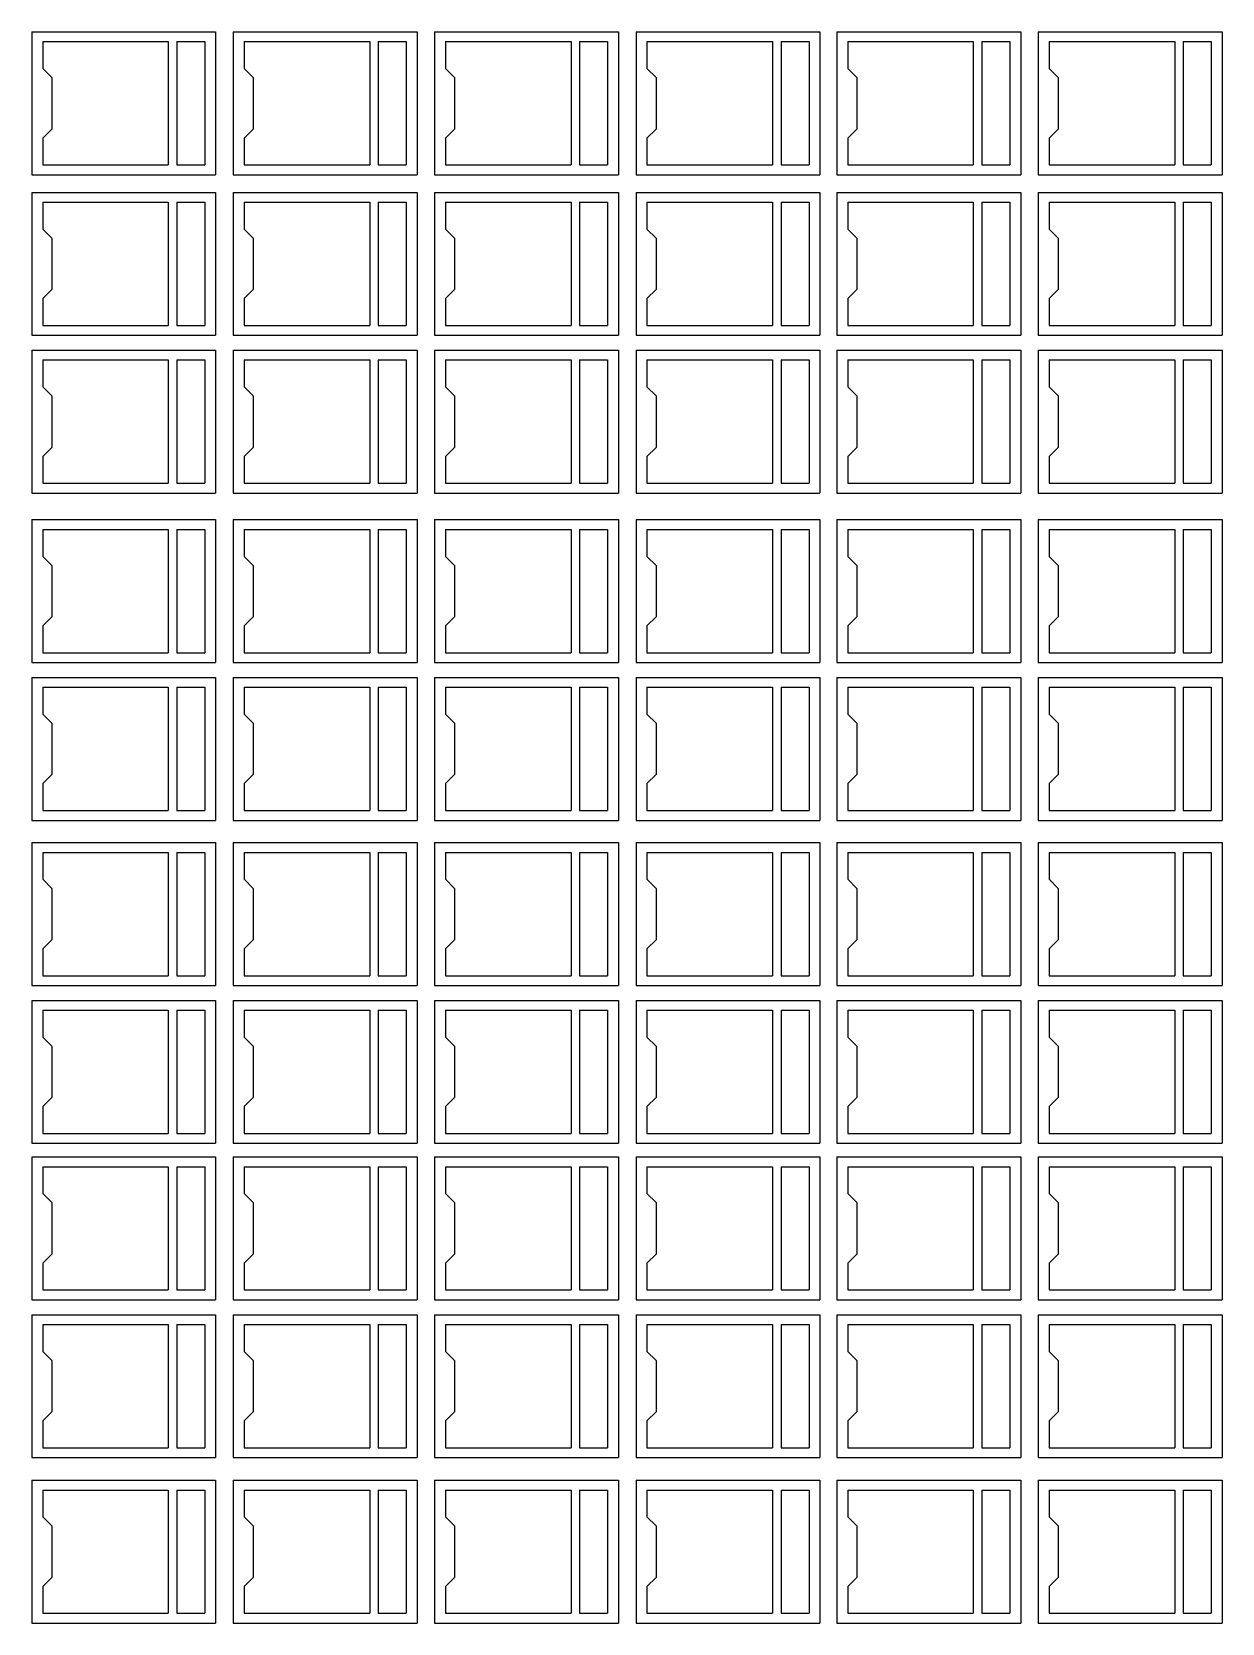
# Model space of a CAD drawing. Header units: millimetres. Extents: x -102 to 95, y -131 to 143.
# Drawn here: x -101.6 to -4.3, y 12.9 to 143 of the extents above; entities that cross this region are included whole.
import ezdxf

# ---------------------------------------------------------------- set-up
doc = ezdxf.new("R2010")
doc.units = ezdxf.units.MM
doc.layers.add('粗实线层', color=7, linetype='Continuous', lineweight=35)

msp = doc.modelspace()

# ---------------------------------------------------------------- linework, layer by layer
at = {"layer": '粗实线层', "lineweight": -2}
for p, q in [((-101.6, 142.97), (-86.57, 142.97)), ((-101.6, 142.97), (-101.6, 131.29)), ((-100.71, 142.17), (-90.45, 142.17)), ((-100.71, 142.17), (-100.71, 139.97)), ((-90.45, 142.17), (-90.45, 132.09)), ((-89.75, 142.17), (-89.75, 132.09)), ((-89.75, 142.17), (-87.46, 142.17)), ((-87.46, 142.17), (-87.46, 132.09)), ((-86.57, 142.97), (-86.57, 131.29)), ((-85.13, 142.97), (-70.1, 142.97)), ((-85.13, 142.97), (-85.13, 131.29)), ((-84.24, 142.17), (-73.98, 142.17)), ((-84.24, 142.17), (-84.24, 139.97)), ((-73.98, 142.17), (-73.98, 132.09)), ((-73.28, 142.17), (-73.28, 132.09)), ((-73.28, 142.17), (-70.99, 142.17)), ((-70.99, 142.17), (-70.99, 132.09)), ((-70.1, 142.97), (-70.1, 131.29)), ((-68.67, 142.97), (-53.64, 142.97)), ((-68.67, 142.97), (-68.67, 131.29)), ((-67.78, 142.17), (-57.52, 142.17)), ((-67.78, 142.17), (-67.78, 139.97)), ((-57.52, 142.17), (-57.52, 132.09)), ((-56.82, 142.17), (-56.82, 132.09)), ((-56.82, 142.17), (-54.53, 142.17)), ((-54.53, 142.17), (-54.53, 132.09)), ((-53.64, 142.97), (-53.64, 131.29)), ((-52.2, 142.97), (-37.17, 142.97)), ((-52.2, 142.97), (-52.2, 131.29)), ((-51.31, 142.17), (-41.05, 142.17)), ((-51.31, 142.17), (-51.31, 139.97)), ((-41.05, 142.17), (-41.05, 132.09)), ((-40.35, 142.17), (-40.35, 132.09)), ((-40.35, 142.17), (-38.06, 142.17)), ((-38.06, 142.17), (-38.06, 132.09)), ((-37.17, 142.97), (-37.17, 131.29)), ((-35.79, 142.97), (-20.76, 142.97)), ((-35.79, 142.97), (-35.79, 131.29)), ((-34.9, 142.17), (-24.64, 142.17)), ((-34.9, 142.17), (-34.9, 139.97)), ((-24.64, 142.17), (-24.64, 132.09)), ((-23.94, 142.17), (-23.94, 132.09)), ((-23.94, 142.17), (-21.65, 142.17)), ((-21.65, 142.17), (-21.65, 132.09)), ((-20.76, 142.97), (-20.76, 131.29)), ((-19.32, 142.97), (-4.29, 142.97)), ((-19.32, 142.97), (-19.32, 131.29)), ((-18.43, 142.17), (-8.17, 142.17)), ((-18.43, 142.17), (-18.43, 139.97)), ((-8.17, 142.17), (-8.17, 132.09)), ((-7.47, 142.17), (-7.47, 132.09)), ((-7.47, 142.17), (-5.18, 142.17)), ((-5.18, 142.17), (-5.18, 132.09)), ((-4.29, 142.97), (-4.29, 131.29)), ((-99.97, 139.23), (-100.71, 139.97)), ((-99.97, 139.23), (-99.97, 135.03)), ((-83.5, 139.23), (-84.24, 139.97)), ((-83.5, 139.23), (-83.5, 135.03)), ((-67.04, 139.23), (-67.78, 139.97)), ((-67.04, 139.23), (-67.04, 135.03)), ((-50.57, 139.23), (-51.31, 139.97)), ((-50.57, 139.23), (-50.57, 135.03)), ((-34.16, 139.23), (-34.9, 139.97)), ((-34.16, 139.23), (-34.16, 135.03)), ((-17.69, 139.23), (-18.43, 139.97)), ((-17.69, 139.23), (-17.69, 135.03)), ((-99.97, 135.03), (-100.71, 134.29)), ((-100.71, 134.29), (-100.71, 132.09)), ((-83.5, 135.03), (-84.24, 134.29)), ((-84.24, 134.29), (-84.24, 132.09)), ((-67.04, 135.03), (-67.78, 134.29)), ((-67.78, 134.29), (-67.78, 132.09)), ((-50.57, 135.03), (-51.31, 134.29)), ((-51.31, 134.29), (-51.31, 132.09)), ((-34.16, 135.03), (-34.9, 134.29)), ((-34.9, 134.29), (-34.9, 132.09)), ((-17.69, 135.03), (-18.43, 134.29)), ((-18.43, 134.29), (-18.43, 132.09)), ((-100.71, 132.09), (-90.45, 132.09)), ((-89.75, 132.09), (-87.46, 132.09)), ((-84.24, 132.09), (-73.98, 132.09)), ((-73.28, 132.09), (-70.99, 132.09)), ((-67.78, 132.09), (-57.52, 132.09)), ((-56.82, 132.09), (-54.53, 132.09)), ((-51.31, 132.09), (-41.05, 132.09)), ((-40.35, 132.09), (-38.06, 132.09)), ((-34.9, 132.09), (-24.64, 132.09)), ((-23.94, 132.09), (-21.65, 132.09)), ((-18.43, 132.09), (-8.17, 132.09)), ((-7.47, 132.09), (-5.18, 132.09)), ((-101.6, 131.29), (-86.57, 131.29)), ((-85.13, 131.29), (-70.1, 131.29)), ((-68.67, 131.29), (-53.64, 131.29)), ((-52.2, 131.29), (-37.17, 131.29)), ((-35.79, 131.29), (-20.76, 131.29)), ((-19.32, 131.29), (-4.29, 131.29)), ((-101.6, 129.85), (-86.57, 129.85)), ((-101.6, 129.85), (-101.6, 118.17)), ((-100.71, 129.05), (-90.45, 129.05)), ((-100.71, 129.05), (-100.71, 126.85)), ((-90.45, 129.05), (-90.45, 118.97)), ((-89.75, 129.05), (-89.75, 118.97)), ((-89.75, 129.05), (-87.46, 129.05)), ((-87.46, 129.05), (-87.46, 118.97)), ((-86.57, 129.85), (-86.57, 118.17)), ((-85.13, 129.85), (-70.1, 129.85)), ((-85.13, 129.85), (-85.13, 118.17)), ((-84.24, 129.05), (-73.98, 129.05)), ((-84.24, 129.05), (-84.24, 126.85)), ((-73.98, 129.05), (-73.98, 118.97)), ((-73.28, 129.05), (-73.28, 118.97)), ((-73.28, 129.05), (-70.99, 129.05)), ((-70.99, 129.05), (-70.99, 118.97)), ((-70.1, 129.85), (-70.1, 118.17)), ((-68.67, 129.85), (-53.64, 129.85)), ((-68.67, 129.85), (-68.67, 118.17)), ((-67.78, 129.05), (-57.52, 129.05)), ((-67.78, 129.05), (-67.78, 126.85)), ((-57.52, 129.05), (-57.52, 118.97)), ((-56.82, 129.05), (-56.82, 118.97)), ((-56.82, 129.05), (-54.53, 129.05)), ((-54.53, 129.05), (-54.53, 118.97)), ((-53.64, 129.85), (-53.64, 118.17)), ((-52.2, 129.85), (-37.17, 129.85)), ((-52.2, 129.85), (-52.2, 118.17)), ((-51.31, 129.05), (-41.05, 129.05)), ((-51.31, 129.05), (-51.31, 126.85)), ((-41.05, 129.05), (-41.05, 118.97)), ((-40.35, 129.05), (-40.35, 118.97)), ((-40.35, 129.05), (-38.06, 129.05)), ((-38.06, 129.05), (-38.06, 118.97)), ((-37.17, 129.85), (-37.17, 118.17)), ((-35.79, 129.85), (-20.76, 129.85)), ((-35.79, 129.85), (-35.79, 118.17)), ((-34.9, 129.05), (-24.64, 129.05)), ((-34.9, 129.05), (-34.9, 126.85)), ((-24.64, 129.05), (-24.64, 118.97)), ((-23.94, 129.05), (-23.94, 118.97)), ((-23.94, 129.05), (-21.65, 129.05)), ((-21.65, 129.05), (-21.65, 118.97)), ((-20.76, 129.85), (-20.76, 118.17)), ((-19.32, 129.85), (-4.29, 129.85)), ((-19.32, 129.85), (-19.32, 118.17)), ((-18.43, 129.05), (-8.17, 129.05)), ((-18.43, 129.05), (-18.43, 126.85)), ((-8.17, 129.05), (-8.17, 118.97)), ((-7.47, 129.05), (-7.47, 118.97)), ((-7.47, 129.05), (-5.18, 129.05)), ((-5.18, 129.05), (-5.18, 118.97)), ((-4.29, 129.85), (-4.29, 118.17)), ((-99.97, 126.11), (-100.71, 126.85)), ((-83.5, 126.11), (-84.24, 126.85)), ((-67.04, 126.11), (-67.78, 126.85)), ((-50.57, 126.11), (-51.31, 126.85)), ((-34.16, 126.11), (-34.9, 126.85)), ((-17.69, 126.11), (-18.43, 126.85)), ((-99.97, 126.11), (-99.97, 121.91)), ((-83.5, 126.11), (-83.5, 121.91)), ((-67.04, 126.11), (-67.04, 121.91)), ((-50.57, 126.11), (-50.57, 121.91)), ((-34.16, 126.11), (-34.16, 121.91)), ((-17.69, 126.11), (-17.69, 121.91)), ((-99.97, 121.91), (-100.71, 121.17)), ((-100.71, 121.17), (-100.71, 118.97)), ((-83.5, 121.91), (-84.24, 121.17)), ((-84.24, 121.17), (-84.24, 118.97)), ((-67.04, 121.91), (-67.78, 121.17)), ((-67.78, 121.17), (-67.78, 118.97)), ((-50.57, 121.91), (-51.31, 121.17)), ((-51.31, 121.17), (-51.31, 118.97)), ((-34.16, 121.91), (-34.9, 121.17)), ((-34.9, 121.17), (-34.9, 118.97)), ((-17.69, 121.91), (-18.43, 121.17)), ((-18.43, 121.17), (-18.43, 118.97)), ((-100.71, 118.97), (-90.45, 118.97)), ((-89.75, 118.97), (-87.46, 118.97)), ((-84.24, 118.97), (-73.98, 118.97)), ((-73.28, 118.97), (-70.99, 118.97)), ((-67.78, 118.97), (-57.52, 118.97)), ((-56.82, 118.97), (-54.53, 118.97)), ((-51.31, 118.97), (-41.05, 118.97)), ((-40.35, 118.97), (-38.06, 118.97)), ((-34.9, 118.97), (-24.64, 118.97)), ((-23.94, 118.97), (-21.65, 118.97)), ((-18.43, 118.97), (-8.17, 118.97)), ((-7.47, 118.97), (-5.18, 118.97)), ((-101.6, 118.17), (-86.57, 118.17)), ((-85.13, 118.17), (-70.1, 118.17)), ((-68.67, 118.17), (-53.64, 118.17)), ((-52.2, 118.17), (-37.17, 118.17)), ((-35.79, 118.17), (-20.76, 118.17)), ((-19.32, 118.17), (-4.29, 118.17)), ((-101.6, 116.95), (-86.57, 116.95)), ((-101.6, 116.95), (-101.6, 105.27)), ((-100.71, 116.15), (-90.45, 116.15)), ((-100.71, 116.15), (-100.71, 113.95)), ((-90.45, 116.15), (-90.45, 106.07)), ((-89.75, 116.15), (-89.75, 106.07)), ((-89.75, 116.15), (-87.46, 116.15)), ((-87.46, 116.15), (-87.46, 106.07)), ((-86.57, 116.95), (-86.57, 105.27)), ((-85.13, 116.95), (-70.1, 116.95)), ((-85.13, 116.95), (-85.13, 105.27)), ((-84.24, 116.15), (-73.98, 116.15)), ((-84.24, 116.15), (-84.24, 113.95)), ((-73.98, 116.15), (-73.98, 106.07)), ((-73.28, 116.15), (-73.28, 106.07)), ((-73.28, 116.15), (-70.99, 116.15)), ((-70.99, 116.15), (-70.99, 106.07)), ((-70.1, 116.95), (-70.1, 105.27)), ((-68.67, 116.95), (-53.64, 116.95)), ((-68.67, 116.95), (-68.67, 105.27)), ((-67.78, 116.15), (-57.52, 116.15)), ((-67.78, 116.15), (-67.78, 113.95)), ((-57.52, 116.15), (-57.52, 106.07)), ((-56.82, 116.15), (-56.82, 106.07)), ((-56.82, 116.15), (-54.53, 116.15)), ((-54.53, 116.15), (-54.53, 106.07)), ((-53.64, 116.95), (-53.64, 105.27)), ((-52.2, 116.95), (-37.17, 116.95)), ((-52.2, 116.95), (-52.2, 105.27)), ((-51.31, 116.15), (-41.05, 116.15)), ((-51.31, 116.15), (-51.31, 113.95)), ((-41.05, 116.15), (-41.05, 106.07)), ((-40.35, 116.15), (-40.35, 106.07)), ((-40.35, 116.15), (-38.06, 116.15)), ((-38.06, 116.15), (-38.06, 106.07)), ((-37.17, 116.95), (-37.17, 105.27)), ((-35.79, 116.95), (-20.76, 116.95)), ((-35.79, 116.95), (-35.79, 105.27)), ((-34.9, 116.15), (-24.64, 116.15)), ((-34.9, 116.15), (-34.9, 113.95)), ((-24.64, 116.15), (-24.64, 106.07)), ((-23.94, 116.15), (-23.94, 106.07)), ((-23.94, 116.15), (-21.65, 116.15)), ((-21.65, 116.15), (-21.65, 106.07)), ((-20.76, 116.95), (-20.76, 105.27)), ((-19.32, 116.95), (-4.29, 116.95)), ((-19.32, 116.95), (-19.32, 105.27)), ((-18.43, 116.15), (-8.17, 116.15)), ((-18.43, 116.15), (-18.43, 113.95)), ((-8.17, 116.15), (-8.17, 106.07)), ((-7.47, 116.15), (-7.47, 106.07)), ((-7.47, 116.15), (-5.18, 116.15)), ((-5.18, 116.15), (-5.18, 106.07)), ((-4.29, 116.95), (-4.29, 105.27)), ((-99.97, 113.21), (-100.71, 113.95)), ((-99.97, 113.21), (-99.97, 109.01)), ((-83.5, 113.21), (-84.24, 113.95)), ((-83.5, 113.21), (-83.5, 109.01)), ((-67.04, 113.21), (-67.78, 113.95)), ((-67.04, 113.21), (-67.04, 109.01)), ((-50.57, 113.21), (-51.31, 113.95)), ((-50.57, 113.21), (-50.57, 109.01)), ((-34.16, 113.21), (-34.9, 113.95)), ((-34.16, 113.21), (-34.16, 109.01)), ((-17.69, 113.21), (-18.43, 113.95)), ((-17.69, 113.21), (-17.69, 109.01)), ((-99.97, 109.01), (-100.71, 108.27)), ((-100.71, 108.27), (-100.71, 106.07)), ((-83.5, 109.01), (-84.24, 108.27)), ((-84.24, 108.27), (-84.24, 106.07)), ((-67.04, 109.01), (-67.78, 108.27)), ((-67.78, 108.27), (-67.78, 106.07)), ((-50.57, 109.01), (-51.31, 108.27)), ((-51.31, 108.27), (-51.31, 106.07)), ((-34.16, 109.01), (-34.9, 108.27)), ((-34.9, 108.27), (-34.9, 106.07)), ((-17.69, 109.01), (-18.43, 108.27)), ((-18.43, 108.27), (-18.43, 106.07)), ((-100.71, 106.07), (-90.45, 106.07)), ((-89.75, 106.07), (-87.46, 106.07)), ((-84.24, 106.07), (-73.98, 106.07)), ((-73.28, 106.07), (-70.99, 106.07)), ((-67.78, 106.07), (-57.52, 106.07)), ((-56.82, 106.07), (-54.53, 106.07)), ((-51.31, 106.07), (-41.05, 106.07)), ((-40.35, 106.07), (-38.06, 106.07)), ((-34.9, 106.07), (-24.64, 106.07)), ((-23.94, 106.07), (-21.65, 106.07)), ((-18.43, 106.07), (-8.17, 106.07)), ((-7.47, 106.07), (-5.18, 106.07)), ((-101.6, 105.27), (-86.57, 105.27)), ((-85.13, 105.27), (-70.1, 105.27)), ((-68.67, 105.27), (-53.64, 105.27)), ((-52.2, 105.27), (-37.17, 105.27)), ((-35.79, 105.27), (-20.76, 105.27)), ((-19.32, 105.27), (-4.29, 105.27)), ((-101.6, 103.1), (-86.57, 103.1)), ((-101.6, 103.1), (-101.6, 91.42)), ((-86.57, 103.1), (-86.57, 91.42)), ((-85.13, 103.1), (-70.1, 103.1)), ((-85.13, 103.1), (-85.13, 91.42)), ((-70.1, 103.1), (-70.1, 91.42)), ((-68.67, 103.1), (-53.64, 103.1)), ((-68.67, 103.1), (-68.67, 91.42)), ((-53.64, 103.1), (-53.64, 91.42)), ((-52.2, 103.1), (-37.17, 103.1)), ((-52.2, 103.1), (-52.2, 91.42)), ((-37.17, 103.1), (-37.17, 91.42)), ((-35.79, 103.1), (-20.76, 103.1)), ((-35.79, 103.1), (-35.79, 91.42)), ((-20.76, 103.1), (-20.76, 91.42)), ((-19.32, 103.1), (-4.29, 103.1)), ((-19.32, 103.1), (-19.32, 91.42)), ((-4.29, 103.1), (-4.29, 91.42)), ((-100.71, 102.3), (-90.45, 102.3)), ((-100.71, 102.3), (-100.71, 100.1)), ((-90.45, 102.3), (-90.45, 92.22)), ((-89.75, 102.3), (-89.75, 92.22)), ((-89.75, 102.3), (-87.46, 102.3)), ((-87.46, 102.3), (-87.46, 92.22)), ((-84.24, 102.3), (-73.98, 102.3)), ((-84.24, 102.3), (-84.24, 100.1)), ((-73.98, 102.3), (-73.98, 92.22)), ((-73.28, 102.3), (-73.28, 92.22)), ((-73.28, 102.3), (-70.99, 102.3)), ((-70.99, 102.3), (-70.99, 92.22)), ((-67.78, 102.3), (-57.52, 102.3)), ((-67.78, 102.3), (-67.78, 100.1)), ((-57.52, 102.3), (-57.52, 92.22)), ((-56.82, 102.3), (-56.82, 92.22)), ((-56.82, 102.3), (-54.53, 102.3)), ((-54.53, 102.3), (-54.53, 92.22)), ((-51.31, 102.3), (-41.05, 102.3)), ((-51.31, 102.3), (-51.31, 100.1)), ((-41.05, 102.3), (-41.05, 92.22)), ((-40.35, 102.3), (-40.35, 92.22)), ((-40.35, 102.3), (-38.06, 102.3)), ((-38.06, 102.3), (-38.06, 92.22)), ((-34.9, 102.3), (-24.64, 102.3)), ((-34.9, 102.3), (-34.9, 100.1)), ((-24.64, 102.3), (-24.64, 92.22)), ((-23.94, 102.3), (-23.94, 92.22)), ((-23.94, 102.3), (-21.65, 102.3)), ((-21.65, 102.3), (-21.65, 92.22)), ((-18.43, 102.3), (-8.17, 102.3)), ((-18.43, 102.3), (-18.43, 100.1)), ((-8.17, 102.3), (-8.17, 92.22)), ((-7.47, 102.3), (-7.47, 92.22)), ((-7.47, 102.3), (-5.18, 102.3)), ((-5.18, 102.3), (-5.18, 92.22)), ((-99.97, 99.36), (-100.71, 100.1)), ((-99.97, 99.36), (-99.97, 95.16)), ((-83.5, 99.36), (-84.24, 100.1)), ((-83.5, 99.36), (-83.5, 95.16)), ((-67.04, 99.36), (-67.78, 100.1)), ((-67.04, 99.36), (-67.04, 95.16)), ((-50.57, 99.36), (-51.31, 100.1)), ((-50.57, 99.36), (-50.57, 95.16)), ((-34.16, 99.36), (-34.9, 100.1)), ((-34.16, 99.36), (-34.16, 95.16)), ((-17.69, 99.36), (-18.43, 100.1)), ((-17.69, 99.36), (-17.69, 95.16)), ((-99.97, 95.16), (-100.71, 94.42)), ((-83.5, 95.16), (-84.24, 94.42)), ((-67.04, 95.16), (-67.78, 94.42)), ((-50.57, 95.16), (-51.31, 94.42)), ((-34.16, 95.16), (-34.9, 94.42)), ((-17.69, 95.16), (-18.43, 94.42)), ((-100.71, 94.42), (-100.71, 92.22)), ((-84.24, 94.42), (-84.24, 92.22)), ((-67.78, 94.42), (-67.78, 92.22)), ((-51.31, 94.42), (-51.31, 92.22)), ((-34.9, 94.42), (-34.9, 92.22)), ((-18.43, 94.42), (-18.43, 92.22)), ((-101.6, 91.42), (-86.57, 91.42)), ((-100.71, 92.22), (-90.45, 92.22)), ((-89.75, 92.22), (-87.46, 92.22)), ((-85.13, 91.42), (-70.1, 91.42)), ((-84.24, 92.22), (-73.98, 92.22)), ((-73.28, 92.22), (-70.99, 92.22)), ((-68.67, 91.42), (-53.64, 91.42)), ((-67.78, 92.22), (-57.52, 92.22)), ((-56.82, 92.22), (-54.53, 92.22)), ((-52.2, 91.42), (-37.17, 91.42)), ((-51.31, 92.22), (-41.05, 92.22)), ((-40.35, 92.22), (-38.06, 92.22)), ((-35.79, 91.42), (-20.76, 91.42)), ((-34.9, 92.22), (-24.64, 92.22)), ((-23.94, 92.22), (-21.65, 92.22)), ((-19.32, 91.42), (-4.29, 91.42)), ((-18.43, 92.22), (-8.17, 92.22)), ((-7.47, 92.22), (-5.18, 92.22)), ((-101.6, 90.2), (-86.57, 90.2)), ((-101.6, 90.2), (-101.6, 78.52)), ((-86.57, 90.2), (-86.57, 78.52)), ((-85.13, 90.2), (-70.1, 90.2)), ((-85.13, 90.2), (-85.13, 78.52)), ((-70.1, 90.2), (-70.1, 78.52)), ((-68.67, 90.2), (-53.64, 90.2)), ((-68.67, 90.2), (-68.67, 78.52)), ((-53.64, 90.2), (-53.64, 78.52)), ((-52.2, 90.2), (-37.17, 90.2)), ((-52.2, 90.2), (-52.2, 78.52)), ((-37.17, 90.2), (-37.17, 78.52)), ((-35.79, 90.2), (-20.76, 90.2)), ((-35.79, 90.2), (-35.79, 78.52)), ((-20.76, 90.2), (-20.76, 78.52)), ((-19.32, 90.2), (-4.29, 90.2)), ((-19.32, 90.2), (-19.32, 78.52)), ((-4.29, 90.2), (-4.29, 78.52)), ((-100.71, 89.4), (-90.45, 89.4)), ((-100.71, 89.4), (-100.71, 87.2)), ((-90.45, 89.4), (-90.45, 79.32)), ((-89.75, 89.4), (-89.75, 79.32)), ((-89.75, 89.4), (-87.46, 89.4)), ((-87.46, 89.4), (-87.46, 79.32)), ((-84.24, 89.4), (-73.98, 89.4)), ((-84.24, 89.4), (-84.24, 87.2)), ((-73.98, 89.4), (-73.98, 79.32)), ((-73.28, 89.4), (-73.28, 79.32)), ((-73.28, 89.4), (-70.99, 89.4)), ((-70.99, 89.4), (-70.99, 79.32)), ((-67.78, 89.4), (-57.52, 89.4)), ((-67.78, 89.4), (-67.78, 87.2)), ((-57.52, 89.4), (-57.52, 79.32)), ((-56.82, 89.4), (-56.82, 79.32)), ((-56.82, 89.4), (-54.53, 89.4)), ((-54.53, 89.4), (-54.53, 79.32)), ((-51.31, 89.4), (-41.05, 89.4)), ((-51.31, 89.4), (-51.31, 87.2)), ((-41.05, 89.4), (-41.05, 79.32)), ((-40.35, 89.4), (-40.35, 79.32)), ((-40.35, 89.4), (-38.06, 89.4)), ((-38.06, 89.4), (-38.06, 79.32)), ((-34.9, 89.4), (-24.64, 89.4)), ((-34.9, 89.4), (-34.9, 87.2)), ((-24.64, 89.4), (-24.64, 79.32)), ((-23.94, 89.4), (-23.94, 79.32)), ((-23.94, 89.4), (-21.65, 89.4)), ((-21.65, 89.4), (-21.65, 79.32)), ((-18.43, 89.4), (-8.17, 89.4)), ((-18.43, 89.4), (-18.43, 87.2)), ((-8.17, 89.4), (-8.17, 79.32)), ((-7.47, 89.4), (-7.47, 79.32)), ((-7.47, 89.4), (-5.18, 89.4)), ((-5.18, 89.4), (-5.18, 79.32)), ((-99.97, 86.46), (-100.71, 87.2)), ((-83.5, 86.46), (-84.24, 87.2)), ((-67.04, 86.46), (-67.78, 87.2)), ((-50.57, 86.46), (-51.31, 87.2)), ((-34.16, 86.46), (-34.9, 87.2)), ((-17.69, 86.46), (-18.43, 87.2)), ((-99.97, 86.46), (-99.97, 82.26)), ((-83.5, 86.46), (-83.5, 82.26)), ((-67.04, 86.46), (-67.04, 82.26)), ((-50.57, 86.46), (-50.57, 82.26)), ((-34.16, 86.46), (-34.16, 82.26)), ((-17.69, 86.46), (-17.69, 82.26)), ((-99.97, 82.26), (-100.71, 81.52)), ((-83.5, 82.26), (-84.24, 81.52)), ((-67.04, 82.26), (-67.78, 81.52)), ((-50.57, 82.26), (-51.31, 81.52)), ((-34.16, 82.26), (-34.9, 81.52)), ((-17.69, 82.26), (-18.43, 81.52)), ((-100.71, 81.52), (-100.71, 79.32)), ((-84.24, 81.52), (-84.24, 79.32)), ((-67.78, 81.52), (-67.78, 79.32)), ((-51.31, 81.52), (-51.31, 79.32)), ((-34.9, 81.52), (-34.9, 79.32)), ((-18.43, 81.52), (-18.43, 79.32)), ((-101.6, 78.52), (-86.57, 78.52)), ((-100.71, 79.32), (-90.45, 79.32)), ((-89.75, 79.32), (-87.46, 79.32)), ((-85.13, 78.52), (-70.1, 78.52)), ((-84.24, 79.32), (-73.98, 79.32)), ((-73.28, 79.32), (-70.99, 79.32)), ((-68.67, 78.52), (-53.64, 78.52)), ((-67.78, 79.32), (-57.52, 79.32)), ((-56.82, 79.32), (-54.53, 79.32)), ((-52.2, 78.52), (-37.17, 78.52)), ((-51.31, 79.32), (-41.05, 79.32)), ((-40.35, 79.32), (-38.06, 79.32)), ((-35.79, 78.52), (-20.76, 78.52)), ((-34.9, 79.32), (-24.64, 79.32)), ((-23.94, 79.32), (-21.65, 79.32)), ((-19.32, 78.52), (-4.29, 78.52)), ((-18.43, 79.32), (-8.17, 79.32)), ((-7.47, 79.32), (-5.18, 79.32)), ((-101.6, 76.7), (-86.57, 76.7)), ((-101.6, 76.7), (-101.6, 65.02)), ((-100.71, 75.9), (-90.45, 75.9)), ((-100.71, 75.9), (-100.71, 73.7)), ((-90.45, 75.9), (-90.45, 65.82)), ((-89.75, 75.9), (-89.75, 65.82)), ((-89.75, 75.9), (-87.46, 75.9)), ((-87.46, 75.9), (-87.46, 65.82)), ((-86.57, 76.7), (-86.57, 65.02)), ((-85.13, 76.7), (-70.1, 76.7)), ((-85.13, 76.7), (-85.13, 65.02)), ((-84.24, 75.9), (-73.98, 75.9)), ((-84.24, 75.9), (-84.24, 73.7)), ((-73.98, 75.9), (-73.98, 65.82)), ((-73.28, 75.9), (-73.28, 65.82)), ((-73.28, 75.9), (-70.99, 75.9)), ((-70.99, 75.9), (-70.99, 65.82)), ((-70.1, 76.7), (-70.1, 65.02)), ((-68.67, 76.7), (-53.64, 76.7)), ((-68.67, 76.7), (-68.67, 65.02)), ((-67.78, 75.9), (-57.52, 75.9)), ((-67.78, 75.9), (-67.78, 73.7)), ((-57.52, 75.9), (-57.52, 65.82)), ((-56.82, 75.9), (-56.82, 65.82)), ((-56.82, 75.9), (-54.53, 75.9)), ((-54.53, 75.9), (-54.53, 65.82)), ((-53.64, 76.7), (-53.64, 65.02)), ((-52.2, 76.7), (-37.17, 76.7)), ((-52.2, 76.7), (-52.2, 65.02)), ((-51.31, 75.9), (-41.05, 75.9)), ((-51.31, 75.9), (-51.31, 73.7)), ((-41.05, 75.9), (-41.05, 65.82)), ((-40.35, 75.9), (-40.35, 65.82)), ((-40.35, 75.9), (-38.06, 75.9)), ((-38.06, 75.9), (-38.06, 65.82)), ((-37.17, 76.7), (-37.17, 65.02)), ((-35.79, 76.7), (-20.76, 76.7)), ((-35.79, 76.7), (-35.79, 65.02)), ((-34.9, 75.9), (-24.64, 75.9)), ((-34.9, 75.9), (-34.9, 73.7)), ((-24.64, 75.9), (-24.64, 65.82)), ((-23.94, 75.9), (-23.94, 65.82)), ((-23.94, 75.9), (-21.65, 75.9)), ((-21.65, 75.9), (-21.65, 65.82)), ((-20.76, 76.7), (-20.76, 65.02)), ((-19.32, 76.7), (-4.29, 76.7)), ((-19.32, 76.7), (-19.32, 65.02)), ((-18.43, 75.9), (-8.17, 75.9)), ((-18.43, 75.9), (-18.43, 73.7)), ((-8.17, 75.9), (-8.17, 65.82)), ((-7.47, 75.9), (-7.47, 65.82)), ((-7.47, 75.9), (-5.18, 75.9)), ((-5.18, 75.9), (-5.18, 65.82)), ((-4.29, 76.7), (-4.29, 65.02)), ((-99.97, 72.96), (-100.71, 73.7)), ((-99.97, 72.96), (-99.97, 68.76)), ((-83.5, 72.96), (-84.24, 73.7)), ((-83.5, 72.96), (-83.5, 68.76)), ((-67.04, 72.96), (-67.78, 73.7)), ((-67.04, 72.96), (-67.04, 68.76)), ((-50.57, 72.96), (-51.31, 73.7)), ((-50.57, 72.96), (-50.57, 68.76)), ((-34.16, 72.96), (-34.9, 73.7)), ((-34.16, 72.96), (-34.16, 68.76)), ((-17.69, 72.96), (-18.43, 73.7)), ((-17.69, 72.96), (-17.69, 68.76)), ((-99.97, 68.76), (-100.71, 68.02)), ((-100.71, 68.02), (-100.71, 65.82)), ((-83.5, 68.76), (-84.24, 68.02)), ((-84.24, 68.02), (-84.24, 65.82)), ((-67.04, 68.76), (-67.78, 68.02)), ((-67.78, 68.02), (-67.78, 65.82)), ((-50.57, 68.76), (-51.31, 68.02)), ((-51.31, 68.02), (-51.31, 65.82)), ((-34.16, 68.76), (-34.9, 68.02)), ((-34.9, 68.02), (-34.9, 65.82)), ((-17.69, 68.76), (-18.43, 68.02)), ((-18.43, 68.02), (-18.43, 65.82)), ((-100.71, 65.82), (-90.45, 65.82)), ((-89.75, 65.82), (-87.46, 65.82)), ((-84.24, 65.82), (-73.98, 65.82)), ((-73.28, 65.82), (-70.99, 65.82)), ((-67.78, 65.82), (-57.52, 65.82)), ((-56.82, 65.82), (-54.53, 65.82)), ((-51.31, 65.82), (-41.05, 65.82)), ((-40.35, 65.82), (-38.06, 65.82)), ((-34.9, 65.82), (-24.64, 65.82)), ((-23.94, 65.82), (-21.65, 65.82)), ((-18.43, 65.82), (-8.17, 65.82)), ((-7.47, 65.82), (-5.18, 65.82)), ((-101.6, 65.02), (-86.57, 65.02)), ((-101.6, 63.8), (-86.57, 63.8)), ((-101.6, 63.8), (-101.6, 52.12)), ((-86.57, 63.8), (-86.57, 52.12)), ((-85.13, 65.02), (-70.1, 65.02)), ((-85.13, 63.8), (-70.1, 63.8)), ((-85.13, 63.8), (-85.13, 52.12)), ((-70.1, 63.8), (-70.1, 52.12)), ((-68.67, 65.02), (-53.64, 65.02)), ((-68.67, 63.8), (-53.64, 63.8)), ((-68.67, 63.8), (-68.67, 52.12)), ((-53.64, 63.8), (-53.64, 52.12)), ((-52.2, 65.02), (-37.17, 65.02)), ((-52.2, 63.8), (-37.17, 63.8)), ((-52.2, 63.8), (-52.2, 52.12)), ((-37.17, 63.8), (-37.17, 52.12)), ((-35.79, 65.02), (-20.76, 65.02)), ((-35.79, 63.8), (-20.76, 63.8)), ((-35.79, 63.8), (-35.79, 52.12)), ((-20.76, 63.8), (-20.76, 52.12)), ((-19.32, 65.02), (-4.29, 65.02)), ((-19.32, 63.8), (-4.29, 63.8)), ((-19.32, 63.8), (-19.32, 52.12)), ((-4.29, 63.8), (-4.29, 52.12)), ((-100.71, 63), (-90.45, 63)), ((-100.71, 63), (-100.71, 60.8)), ((-90.45, 63), (-90.45, 52.92)), ((-89.75, 63), (-89.75, 52.92)), ((-89.75, 63), (-87.46, 63)), ((-87.46, 63), (-87.46, 52.92)), ((-84.24, 63), (-73.98, 63)), ((-84.24, 63), (-84.24, 60.8)), ((-73.98, 63), (-73.98, 52.92)), ((-73.28, 63), (-73.28, 52.92)), ((-73.28, 63), (-70.99, 63)), ((-70.99, 63), (-70.99, 52.92)), ((-67.78, 63), (-57.52, 63)), ((-67.78, 63), (-67.78, 60.8)), ((-57.52, 63), (-57.52, 52.92)), ((-56.82, 63), (-56.82, 52.92)), ((-56.82, 63), (-54.53, 63)), ((-54.53, 63), (-54.53, 52.92)), ((-51.31, 63), (-41.05, 63)), ((-51.31, 63), (-51.31, 60.8)), ((-41.05, 63), (-41.05, 52.92)), ((-40.35, 63), (-40.35, 52.92)), ((-40.35, 63), (-38.06, 63)), ((-38.06, 63), (-38.06, 52.92)), ((-34.9, 63), (-24.64, 63)), ((-34.9, 63), (-34.9, 60.8)), ((-24.64, 63), (-24.64, 52.92)), ((-23.94, 63), (-23.94, 52.92)), ((-23.94, 63), (-21.65, 63)), ((-21.65, 63), (-21.65, 52.92)), ((-18.43, 63), (-8.17, 63)), ((-18.43, 63), (-18.43, 60.8)), ((-8.17, 63), (-8.17, 52.92)), ((-7.47, 63), (-7.47, 52.92)), ((-7.47, 63), (-5.18, 63)), ((-5.18, 63), (-5.18, 52.92)), ((-99.97, 60.06), (-100.71, 60.8)), ((-99.97, 60.06), (-99.97, 55.86)), ((-83.5, 60.06), (-84.24, 60.8)), ((-83.5, 60.06), (-83.5, 55.86)), ((-67.04, 60.06), (-67.78, 60.8)), ((-67.04, 60.06), (-67.04, 55.86)), ((-50.57, 60.06), (-51.31, 60.8)), ((-50.57, 60.06), (-50.57, 55.86)), ((-34.16, 60.06), (-34.9, 60.8)), ((-34.16, 60.06), (-34.16, 55.86)), ((-17.69, 60.06), (-18.43, 60.8)), ((-17.69, 60.06), (-17.69, 55.86)), ((-99.97, 55.86), (-100.71, 55.12)), ((-100.71, 55.12), (-100.71, 52.92)), ((-83.5, 55.86), (-84.24, 55.12)), ((-84.24, 55.12), (-84.24, 52.92)), ((-67.04, 55.86), (-67.78, 55.12)), ((-67.78, 55.12), (-67.78, 52.92)), ((-50.57, 55.86), (-51.31, 55.12)), ((-51.31, 55.12), (-51.31, 52.92)), ((-34.16, 55.86), (-34.9, 55.12)), ((-34.9, 55.12), (-34.9, 52.92)), ((-17.69, 55.86), (-18.43, 55.12)), ((-18.43, 55.12), (-18.43, 52.92)), ((-101.6, 52.12), (-86.57, 52.12)), ((-100.71, 52.92), (-90.45, 52.92)), ((-89.75, 52.92), (-87.46, 52.92)), ((-85.13, 52.12), (-70.1, 52.12)), ((-84.24, 52.92), (-73.98, 52.92)), ((-73.28, 52.92), (-70.99, 52.92)), ((-68.67, 52.12), (-53.64, 52.12)), ((-67.78, 52.92), (-57.52, 52.92)), ((-56.82, 52.92), (-54.53, 52.92)), ((-52.2, 52.12), (-37.17, 52.12)), ((-51.31, 52.92), (-41.05, 52.92)), ((-40.35, 52.92), (-38.06, 52.92)), ((-35.79, 52.12), (-20.76, 52.12)), ((-34.9, 52.92), (-24.64, 52.92)), ((-23.94, 52.92), (-21.65, 52.92)), ((-19.32, 52.12), (-4.29, 52.12)), ((-18.43, 52.92), (-8.17, 52.92)), ((-7.47, 52.92), (-5.18, 52.92)), ((-101.6, 51.01), (-86.57, 51.01)), ((-101.6, 51.01), (-101.6, 39.33)), ((-86.57, 51.01), (-86.57, 39.33)), ((-85.13, 51.01), (-70.1, 51.01)), ((-85.13, 51.01), (-85.13, 39.33)), ((-70.1, 51.01), (-70.1, 39.33)), ((-68.67, 51.01), (-53.64, 51.01)), ((-68.67, 51.01), (-68.67, 39.33)), ((-53.64, 51.01), (-53.64, 39.33)), ((-52.2, 51.01), (-37.17, 51.01)), ((-52.2, 51.01), (-52.2, 39.33)), ((-37.17, 51.01), (-37.17, 39.33)), ((-35.79, 51.01), (-20.76, 51.01)), ((-35.79, 51.01), (-35.79, 39.33)), ((-20.76, 51.01), (-20.76, 39.33)), ((-19.32, 51.01), (-4.29, 51.01)), ((-19.32, 51.01), (-19.32, 39.33)), ((-4.29, 51.01), (-4.29, 39.33)), ((-100.71, 50.21), (-90.45, 50.21)), ((-100.71, 50.21), (-100.71, 48.01)), ((-90.45, 50.21), (-90.45, 40.13)), ((-89.75, 50.21), (-89.75, 40.13)), ((-89.75, 50.21), (-87.46, 50.21)), ((-87.46, 50.21), (-87.46, 40.13)), ((-84.24, 50.21), (-73.98, 50.21)), ((-84.24, 50.21), (-84.24, 48.01)), ((-73.98, 50.21), (-73.98, 40.13)), ((-73.28, 50.21), (-73.28, 40.13)), ((-73.28, 50.21), (-70.99, 50.21)), ((-70.99, 50.21), (-70.99, 40.13)), ((-67.78, 50.21), (-57.52, 50.21)), ((-67.78, 50.21), (-67.78, 48.01)), ((-57.52, 50.21), (-57.52, 40.13)), ((-56.82, 50.21), (-56.82, 40.13)), ((-56.82, 50.21), (-54.53, 50.21)), ((-54.53, 50.21), (-54.53, 40.13)), ((-51.31, 50.21), (-41.05, 50.21)), ((-51.31, 50.21), (-51.31, 48.01)), ((-41.05, 50.21), (-41.05, 40.13)), ((-40.35, 50.21), (-40.35, 40.13)), ((-40.35, 50.21), (-38.06, 50.21)), ((-38.06, 50.21), (-38.06, 40.13)), ((-34.9, 50.21), (-24.64, 50.21)), ((-34.9, 50.21), (-34.9, 48.01)), ((-24.64, 50.21), (-24.64, 40.13)), ((-23.94, 50.21), (-23.94, 40.13)), ((-23.94, 50.21), (-21.65, 50.21)), ((-21.65, 50.21), (-21.65, 40.13)), ((-18.43, 50.21), (-8.17, 50.21)), ((-18.43, 50.21), (-18.43, 48.01)), ((-8.17, 50.21), (-8.17, 40.13)), ((-7.47, 50.21), (-7.47, 40.13)), ((-7.47, 50.21), (-5.18, 50.21)), ((-5.18, 50.21), (-5.18, 40.13)), ((-99.97, 47.27), (-100.71, 48.01)), ((-99.97, 47.27), (-99.97, 43.07)), ((-83.5, 47.27), (-84.24, 48.01)), ((-83.5, 47.27), (-83.5, 43.07)), ((-67.04, 47.27), (-67.78, 48.01)), ((-67.04, 47.27), (-67.04, 43.07)), ((-50.57, 47.27), (-51.31, 48.01)), ((-50.57, 47.27), (-50.57, 43.07)), ((-34.16, 47.27), (-34.9, 48.01)), ((-34.16, 47.27), (-34.16, 43.07)), ((-17.69, 47.27), (-18.43, 48.01)), ((-17.69, 47.27), (-17.69, 43.07)), ((-99.97, 43.07), (-100.71, 42.33)), ((-83.5, 43.07), (-84.24, 42.33)), ((-67.04, 43.07), (-67.78, 42.33)), ((-50.57, 43.07), (-51.31, 42.33)), ((-34.16, 43.07), (-34.9, 42.33)), ((-17.69, 43.07), (-18.43, 42.33)), ((-100.71, 42.33), (-100.71, 40.13)), ((-84.24, 42.33), (-84.24, 40.13)), ((-67.78, 42.33), (-67.78, 40.13)), ((-51.31, 42.33), (-51.31, 40.13)), ((-34.9, 42.33), (-34.9, 40.13)), ((-18.43, 42.33), (-18.43, 40.13)), ((-101.6, 39.33), (-86.57, 39.33)), ((-100.71, 40.13), (-90.45, 40.13)), ((-89.75, 40.13), (-87.46, 40.13)), ((-85.13, 39.33), (-70.1, 39.33)), ((-84.24, 40.13), (-73.98, 40.13)), ((-73.28, 40.13), (-70.99, 40.13)), ((-68.67, 39.33), (-53.64, 39.33)), ((-67.78, 40.13), (-57.52, 40.13)), ((-56.82, 40.13), (-54.53, 40.13)), ((-52.2, 39.33), (-37.17, 39.33)), ((-51.31, 40.13), (-41.05, 40.13)), ((-40.35, 40.13), (-38.06, 40.13)), ((-35.79, 39.33), (-20.76, 39.33)), ((-34.9, 40.13), (-24.64, 40.13)), ((-23.94, 40.13), (-21.65, 40.13)), ((-19.32, 39.33), (-4.29, 39.33)), ((-18.43, 40.13), (-8.17, 40.13)), ((-7.47, 40.13), (-5.18, 40.13)), ((-101.6, 38.11), (-86.57, 38.11)), ((-101.6, 38.11), (-101.6, 26.43)), ((-86.57, 38.11), (-86.57, 26.43)), ((-85.13, 38.11), (-70.1, 38.11)), ((-85.13, 38.11), (-85.13, 26.43)), ((-70.1, 38.11), (-70.1, 26.43)), ((-68.67, 38.11), (-53.64, 38.11)), ((-68.67, 38.11), (-68.67, 26.43)), ((-53.64, 38.11), (-53.64, 26.43)), ((-52.2, 38.11), (-37.17, 38.11)), ((-52.2, 38.11), (-52.2, 26.43)), ((-37.17, 38.11), (-37.17, 26.43)), ((-35.79, 38.11), (-20.76, 38.11)), ((-35.79, 38.11), (-35.79, 26.43)), ((-20.76, 38.11), (-20.76, 26.43)), ((-19.32, 38.11), (-4.29, 38.11)), ((-19.32, 38.11), (-19.32, 26.43)), ((-4.29, 38.11), (-4.29, 26.43)), ((-100.71, 37.31), (-90.45, 37.31)), ((-100.71, 37.31), (-100.71, 35.11)), ((-90.45, 37.31), (-90.45, 27.23)), ((-89.75, 37.31), (-89.75, 27.23)), ((-89.75, 37.31), (-87.46, 37.31)), ((-87.46, 37.31), (-87.46, 27.23)), ((-84.24, 37.31), (-73.98, 37.31)), ((-84.24, 37.31), (-84.24, 35.11)), ((-73.98, 37.31), (-73.98, 27.23)), ((-73.28, 37.31), (-73.28, 27.23)), ((-73.28, 37.31), (-70.99, 37.31)), ((-70.99, 37.31), (-70.99, 27.23)), ((-67.78, 37.31), (-57.52, 37.31)), ((-67.78, 37.31), (-67.78, 35.11)), ((-57.52, 37.31), (-57.52, 27.23)), ((-56.82, 37.31), (-56.82, 27.23)), ((-56.82, 37.31), (-54.53, 37.31)), ((-54.53, 37.31), (-54.53, 27.23)), ((-51.31, 37.31), (-41.05, 37.31)), ((-51.31, 37.31), (-51.31, 35.11)), ((-41.05, 37.31), (-41.05, 27.23)), ((-40.35, 37.31), (-40.35, 27.23)), ((-40.35, 37.31), (-38.06, 37.31)), ((-38.06, 37.31), (-38.06, 27.23)), ((-34.9, 37.31), (-24.64, 37.31)), ((-34.9, 37.31), (-34.9, 35.11)), ((-24.64, 37.31), (-24.64, 27.23)), ((-23.94, 37.31), (-23.94, 27.23)), ((-23.94, 37.31), (-21.65, 37.31)), ((-21.65, 37.31), (-21.65, 27.23)), ((-18.43, 37.31), (-8.17, 37.31)), ((-18.43, 37.31), (-18.43, 35.11)), ((-8.17, 37.31), (-8.17, 27.23)), ((-7.47, 37.31), (-7.47, 27.23)), ((-7.47, 37.31), (-5.18, 37.31)), ((-5.18, 37.31), (-5.18, 27.23)), ((-99.97, 34.37), (-100.71, 35.11)), ((-99.97, 34.37), (-99.97, 30.17)), ((-83.5, 34.37), (-84.24, 35.11)), ((-83.5, 34.37), (-83.5, 30.17)), ((-67.04, 34.37), (-67.78, 35.11)), ((-67.04, 34.37), (-67.04, 30.17)), ((-50.57, 34.37), (-51.31, 35.11)), ((-50.57, 34.37), (-50.57, 30.17)), ((-34.16, 34.37), (-34.9, 35.11)), ((-34.16, 34.37), (-34.16, 30.17)), ((-17.69, 34.37), (-18.43, 35.11)), ((-17.69, 34.37), (-17.69, 30.17)), ((-99.97, 30.17), (-100.71, 29.43)), ((-83.5, 30.17), (-84.24, 29.43)), ((-67.04, 30.17), (-67.78, 29.43)), ((-50.57, 30.17), (-51.31, 29.43)), ((-34.16, 30.17), (-34.9, 29.43)), ((-17.69, 30.17), (-18.43, 29.43)), ((-100.71, 29.43), (-100.71, 27.23)), ((-84.24, 29.43), (-84.24, 27.23)), ((-67.78, 29.43), (-67.78, 27.23)), ((-51.31, 29.43), (-51.31, 27.23)), ((-34.9, 29.43), (-34.9, 27.23)), ((-18.43, 29.43), (-18.43, 27.23)), ((-101.6, 26.43), (-86.57, 26.43)), ((-100.71, 27.23), (-90.45, 27.23)), ((-89.75, 27.23), (-87.46, 27.23)), ((-85.13, 26.43), (-70.1, 26.43)), ((-84.24, 27.23), (-73.98, 27.23)), ((-73.28, 27.23), (-70.99, 27.23)), ((-68.67, 26.43), (-53.64, 26.43)), ((-67.78, 27.23), (-57.52, 27.23)), ((-56.82, 27.23), (-54.53, 27.23)), ((-52.2, 26.43), (-37.17, 26.43)), ((-51.31, 27.23), (-41.05, 27.23)), ((-40.35, 27.23), (-38.06, 27.23)), ((-35.79, 26.43), (-20.76, 26.43)), ((-34.9, 27.23), (-24.64, 27.23)), ((-23.94, 27.23), (-21.65, 27.23)), ((-19.32, 26.43), (-4.29, 26.43)), ((-18.43, 27.23), (-8.17, 27.23)), ((-7.47, 27.23), (-5.18, 27.23)), ((-101.6, 24.58), (-86.57, 24.58)), ((-101.6, 24.58), (-101.6, 12.9)), ((-100.71, 23.78), (-90.45, 23.78)), ((-100.71, 23.78), (-100.71, 21.58)), ((-90.45, 23.78), (-90.45, 13.7)), ((-89.75, 23.78), (-89.75, 13.7)), ((-89.75, 23.78), (-87.46, 23.78)), ((-87.46, 23.78), (-87.46, 13.7)), ((-86.57, 24.58), (-86.57, 12.9)), ((-85.13, 24.58), (-70.1, 24.58)), ((-85.13, 24.58), (-85.13, 12.9)), ((-84.24, 23.78), (-73.98, 23.78)), ((-84.24, 23.78), (-84.24, 21.58)), ((-73.98, 23.78), (-73.98, 13.7)), ((-73.28, 23.78), (-73.28, 13.7)), ((-73.28, 23.78), (-70.99, 23.78)), ((-70.99, 23.78), (-70.99, 13.7)), ((-70.1, 24.58), (-70.1, 12.9)), ((-68.67, 24.58), (-53.64, 24.58)), ((-68.67, 24.58), (-68.67, 12.9)), ((-67.78, 23.78), (-57.52, 23.78)), ((-67.78, 23.78), (-67.78, 21.58)), ((-57.52, 23.78), (-57.52, 13.7)), ((-56.82, 23.78), (-56.82, 13.7)), ((-56.82, 23.78), (-54.53, 23.78)), ((-54.53, 23.78), (-54.53, 13.7)), ((-53.64, 24.58), (-53.64, 12.9)), ((-52.2, 24.58), (-37.17, 24.58)), ((-52.2, 24.58), (-52.2, 12.9)), ((-51.31, 23.78), (-41.05, 23.78)), ((-51.31, 23.78), (-51.31, 21.58)), ((-41.05, 23.78), (-41.05, 13.7)), ((-40.35, 23.78), (-40.35, 13.7)), ((-40.35, 23.78), (-38.06, 23.78)), ((-38.06, 23.78), (-38.06, 13.7)), ((-37.17, 24.58), (-37.17, 12.9)), ((-35.79, 24.58), (-20.76, 24.58)), ((-35.79, 24.58), (-35.79, 12.9)), ((-34.9, 23.78), (-24.64, 23.78)), ((-34.9, 23.78), (-34.9, 21.58)), ((-24.64, 23.78), (-24.64, 13.7)), ((-23.94, 23.78), (-23.94, 13.7)), ((-23.94, 23.78), (-21.65, 23.78)), ((-21.65, 23.78), (-21.65, 13.7)), ((-20.76, 24.58), (-20.76, 12.9)), ((-19.32, 24.58), (-4.29, 24.58)), ((-19.32, 24.58), (-19.32, 12.9)), ((-18.43, 23.78), (-8.17, 23.78)), ((-18.43, 23.78), (-18.43, 21.58)), ((-8.17, 23.78), (-8.17, 13.7)), ((-7.47, 23.78), (-7.47, 13.7)), ((-7.47, 23.78), (-5.18, 23.78)), ((-5.18, 23.78), (-5.18, 13.7)), ((-4.29, 24.58), (-4.29, 12.9)), ((-99.97, 20.84), (-100.71, 21.58)), ((-99.97, 20.84), (-99.97, 16.64)), ((-83.5, 20.84), (-84.24, 21.58)), ((-83.5, 20.84), (-83.5, 16.64)), ((-67.04, 20.84), (-67.78, 21.58)), ((-67.04, 20.84), (-67.04, 16.64)), ((-50.57, 20.84), (-51.31, 21.58)), ((-50.57, 20.84), (-50.57, 16.64)), ((-34.16, 20.84), (-34.9, 21.58)), ((-34.16, 20.84), (-34.16, 16.64)), ((-17.69, 20.84), (-18.43, 21.58)), ((-17.69, 20.84), (-17.69, 16.64)), ((-99.97, 16.64), (-100.71, 15.9)), ((-100.71, 15.9), (-100.71, 13.7)), ((-83.5, 16.64), (-84.24, 15.9)), ((-84.24, 15.9), (-84.24, 13.7)), ((-67.04, 16.64), (-67.78, 15.9)), ((-67.78, 15.9), (-67.78, 13.7)), ((-50.57, 16.64), (-51.31, 15.9)), ((-51.31, 15.9), (-51.31, 13.7)), ((-34.16, 16.64), (-34.9, 15.9)), ((-34.9, 15.9), (-34.9, 13.7)), ((-17.69, 16.64), (-18.43, 15.9)), ((-18.43, 15.9), (-18.43, 13.7)), ((-100.71, 13.7), (-90.45, 13.7)), ((-89.75, 13.7), (-87.46, 13.7)), ((-84.24, 13.7), (-73.98, 13.7)), ((-73.28, 13.7), (-70.99, 13.7)), ((-67.78, 13.7), (-57.52, 13.7)), ((-56.82, 13.7), (-54.53, 13.7)), ((-51.31, 13.7), (-41.05, 13.7)), ((-40.35, 13.7), (-38.06, 13.7)), ((-34.9, 13.7), (-24.64, 13.7)), ((-23.94, 13.7), (-21.65, 13.7)), ((-18.43, 13.7), (-8.17, 13.7)), ((-7.47, 13.7), (-5.18, 13.7)), ((-101.6, 12.9), (-86.57, 12.9)), ((-85.13, 12.9), (-70.1, 12.9)), ((-68.67, 12.9), (-53.64, 12.9)), ((-52.2, 12.9), (-37.17, 12.9)), ((-35.79, 12.9), (-20.76, 12.9)), ((-19.32, 12.9), (-4.29, 12.9))]:
    msp.add_line(p, q, dxfattribs=at)

doc.saveas('drawing.dxf')
